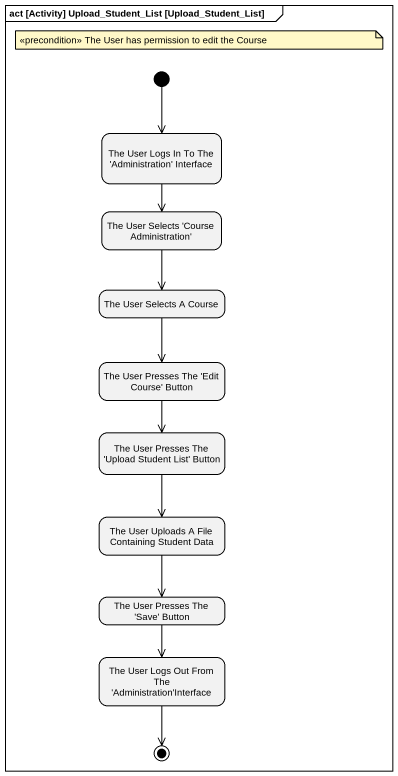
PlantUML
@startuml
mainframe act [Activity] Upload_Student_List [Upload_Student_List]
hide empty description
state "The User Logs In To The 'Administration' Interface" as The_User_Logs_In_To_The
state "The User Selects 'Course Administration'" as The_User_Selects_Course
state "The User Selects A Course" as The_User_Selects_A_Course
state "The User Presses The 'Edit Course' Button" as The_User_Presses_The_Edit
state "The User Presses The 'Upload Student List' Button" as The_User_Presses_The_Upload
state "The User Uploads A File Containing Student Data" as The_User_Uploads_A_File
state "The User Presses The 'Save' Button" as The_User_Presses_The_Save
state "The User Logs Out From The 'Administration'Interface" as The_User_Logs_Out_From_The
[*] --> The_User_Logs_In_To_The
The_User_Logs_In_To_The --> The_User_Selects_Course
The_User_Selects_Course --> The_User_Selects_A_Course
The_User_Selects_A_Course --> The_User_Presses_The_Edit
The_User_Presses_The_Edit --> The_User_Presses_The_Upload
The_User_Presses_The_Upload --> The_User_Uploads_A_File
The_User_Uploads_A_File --> The_User_Presses_The_Save
The_User_Presses_The_Save --> The_User_Logs_Out_From_The
The_User_Logs_Out_From_The --> [*]
note as N1
  <<precondition>> The User has permission to edit the Course
end note
@enduml
